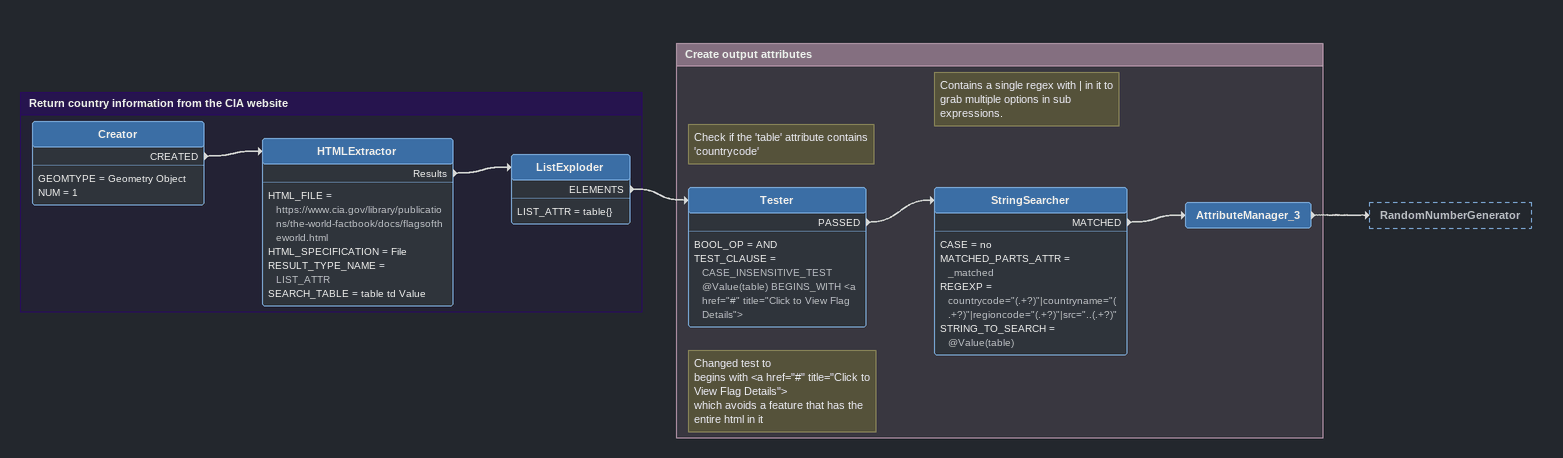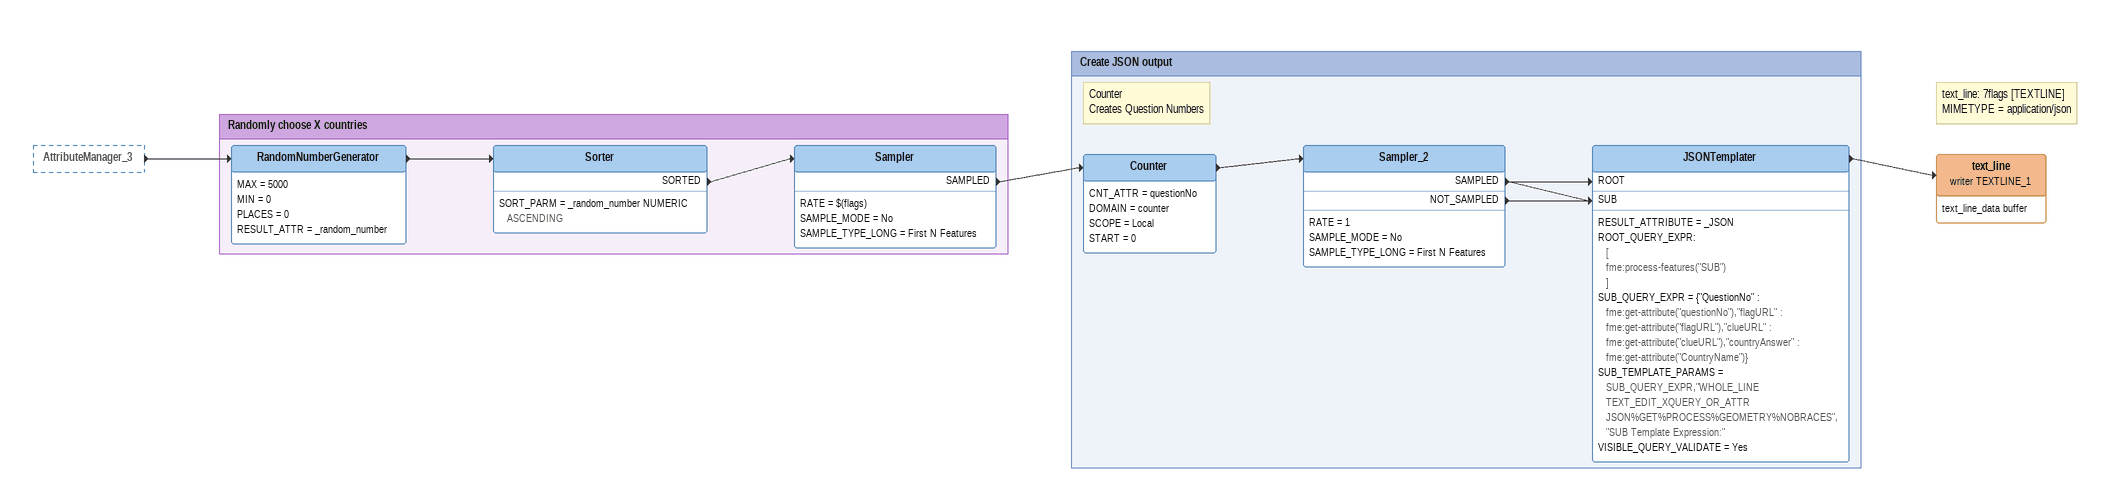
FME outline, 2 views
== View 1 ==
Bookmark: Return country information from the CIA website
Creator
    GEOMTYPE = Geometry Object
    NUM = 1
    CREATED -> HTMLExtractor
HTMLExtractor
    HTML_FILE = https://www.cia.gov/library/publications/the-world-factbook/docs/flagsoftheworld.html
    HTML_SPECIFICATION = File
    RESULT_TYPE_NAME = LIST_ATTR
    SEARCH_TABLE = table td Value
    Results -> ListExploder
ListExploder
    LIST_ATTR = table{}
    ELEMENTS -> Tester

Bookmark: Create output attributes
Note: Check if the 'table' attribute contains 'countrycode'
Note: Changed test to / begins with <a href="#" title="Click to View Flag Details"> / which avoids a feature that has the entire html in it
Tester
    BOOL_OP = AND
    TEST_CLAUSE = CASE_INSENSITIVE_TEST @Value(table) BEGINS_WITH <a href="#" title="Click to View Flag Details">
    PASSED -> StringSearcher
Note: Contains a single regex with | in it to grab multiple options in sub expressions.
StringSearcher
    CASE = no
    MATCHED_PARTS_ATTR = _matched
    REGEXP = countrycode="(.+?)"|countryname="(.+?)"|regioncode="(.+?)"|src="..(.+?)"
    STRING_TO_SEARCH = @Value(table)
    MATCHED -> AttributeManager_3
AttributeManager_3
    -> RandomNumberGenerator

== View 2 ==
AttributeManager_3 [outside]
    -> RandomNumberGenerator
Note: text_line: 7flags [TEXTLINE] / MIMETYPE = application/json
text_line (writer TEXTLINE_1)
    attributes: text_line_data buffer

Bookmark: Randomly choose X countries
RandomNumberGenerator
    MAX = 5000
    MIN = 0
    PLACES = 0
    RESULT_ATTR = _random_number
    -> Sorter
Sorter
    SORT_PARM = _random_number NUMERIC ASCENDING
    SORTED -> Sampler
Sampler
    RATE = $(flags)
    SAMPLE_MODE = No
    SAMPLE_TYPE_LONG = First N Features
    SAMPLED -> Counter

Bookmark: Create JSON output
Note: Counter / Creates Question Numbers
Counter
    CNT_ATTR = questionNo
    DOMAIN = counter
    SCOPE = Local
    START = 0
    -> Sampler_2
Sampler_2
    RATE = 1
    SAMPLE_MODE = No
    SAMPLE_TYPE_LONG = First N Features
    SAMPLED -> JSONTemplater [ROOT]
    SAMPLED -> JSONTemplater [SUB]
    NOT_SAMPLED -> JSONTemplater [SUB]
JSONTemplater
    RESULT_ATTRIBUTE = _JSON
    ROOT_QUERY_EXPR:
      [
      fme:process-features("SUB")
      ]
    SUB_QUERY_EXPR = {"QuestionNo" : fme:get-attribute("questionNo"),"flagURL" : fme:get-attribute("flagURL"),"clueURL" : fme:get-attribute("clueURL"),"countryAnswer" : fme:get-attribute("CountryName")}
    SUB_TEMPLATE_PARAMS = SUB_QUERY_EXPR,"WHOLE_LINE TEXT_EDIT_XQUERY_OR_ATTR JSON%GET%PROCESS%GEOMETRY%NOBRACES","SUB Template Expression:"
    VISIBLE_QUERY_VALIDATE = Yes
    -> text_line (writer TEXTLINE_1)
